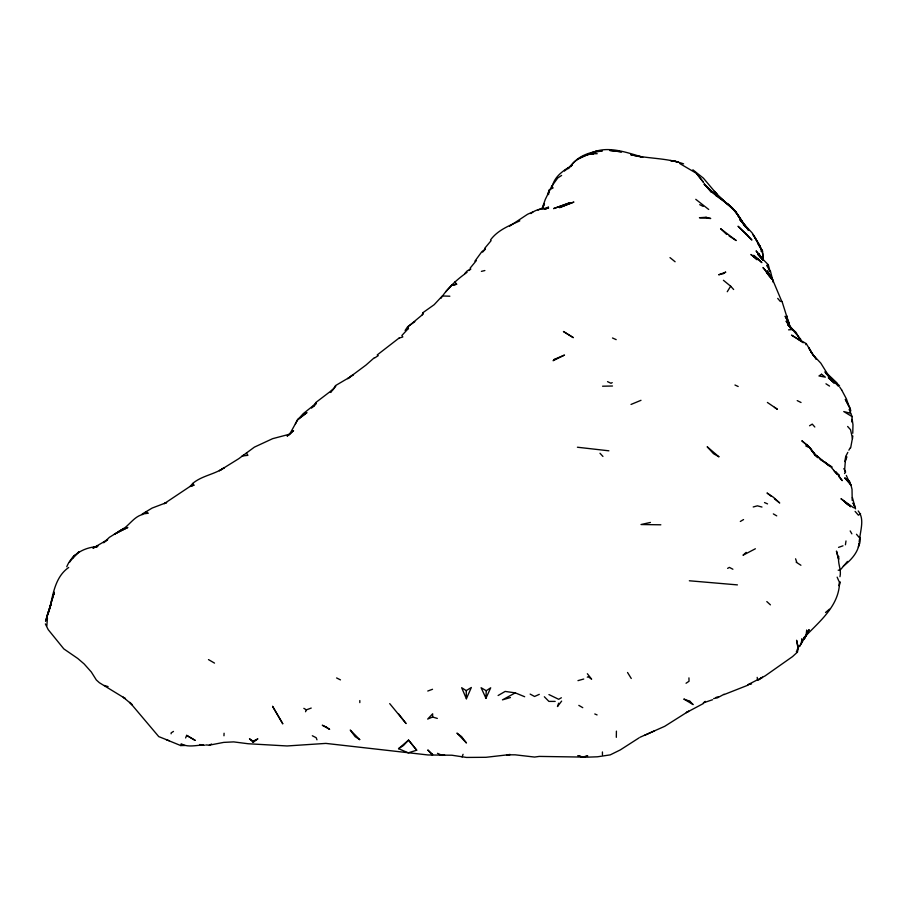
<?xml version="1.0" encoding="UTF-8"?>
<svg xmlns="http://www.w3.org/2000/svg" width="907" height="907" viewBox="0 0 907 907"><rect width="100%" height="100%" fill="white"/><g stroke="black" fill="none" stroke-linecap="round" stroke-linejoin="round"><path stroke-width="1.36" d="M847.818 452.366L845.698 456.482L844.666 469.633L845.358 472.162M432.616 717.018L432.65 713.798L427.673 719.07L432.616 717.018L437.321 718.423M616.318 737.334L616.409 731.133M205.855 744.93L209.37 745.157L223.7 742.391L233.677 741.892L248.133 743.74L287.077 745.962L325.828 743.4L427.991 754.964L451.879 755.225L466.481 757.436L485.993 757.3L510.21 754.533L506.56 754.805L515.187 754.828L534.586 757.062L539.234 756.415L587.611 757.152L597.373 756.801L610.218 754.885L620.252 749.942L639.084 737.856M485.948 698.277L486.243 690.726L490.698 687.801L485.948 698.277L481.107 687.721L486.243 690.726M223.972 735.77L224.074 733.23M838.805 556.524C837.422 563.428 841.685 569.811 839.961 576.682M582.906 757.118L578.099 755.724L582.906 757.118L587.747 755.962L584.119 756.699M46.835 625.83L47.436 618.268M845.698 456.482L845.177 461.64L846.889 456.845M852.852 436.006L850.664 447.854M801.369 643.358L801.913 638.993L801.369 643.358L799.532 646.362L806.38 635.138L806.686 630.286L806.38 635.138L804.01 639.367L809.123 629.628L806.414 635.059L803.749 637.893M845.426 544.79L845.993 540.957M859.212 543.554C857.795 552.987 850.619 560.503 843.317 566.115M548.497 194.608L549.359 189.812L553.089 187.942L551.705 186.275L557.782 177.953L561.614 175.448M851.741 421.925L852.127 416.619L849.111 409.408M422.345 314.808L422.741 312.813L434.181 304.684L442.287 295.965L449.849 296.215M840.052 581.829L839.236 585.899L839.531 581.92C839.428 606.091 818.998 621.771 803.908 637.78M751.552 683.923L747.901 684.706L765.043 675.942L792.537 656.6L797.423 652.133L798.727 646.249L796.799 650.636M858.544 545.867L859.11 543.554M166.208 739.636L180.742 745.565L181.185 743.819C187.953 747.708 196.093 745.146 203.44 745.044M47.119 615.57L49.987 607.633L45.554 621.204L54.148 592.759L47.89 614.164M47.822 614.186L51.109 604.005L49.953 607.452C53.184 593.076 55.622 576.569 68.694 567.476M46.597 617.803L48.524 611.681M542.125 208.44L545.3 199.404L551.705 186.275M558.644 703.186L557.465 706.553L561.637 701.111M462.082 756.982L463.069 754.307M440.995 298.29C447.525 288.063 457.071 279.39 467.06 272.315M547.601 194.381L549.359 189.812M858.26 547.023L859.791 543.157L859.768 537.273L859.394 542.397C859.507 532.216 865.335 519.586 858.203 510.958M185.618 737.958L186.649 735.373L195.175 740.384L186.649 735.373M542.397 208.689L544.461 203.746L541.887 208.916M305.546 711.734L306.362 709.852L311.226 708.061M466.379 698.753L471.334 687.495L466.221 690.624L466.379 698.753L461.663 687.71L466.221 690.624M805.79 344.66L806.255 343.628L791.516 335.137L803.296 342.755M552.363 186.037C554.528 177.398 561.388 171.945 568.598 167.523L564.608 170.788M295.376 423.966L297.632 419.544L306.951 412.56L297.587 419.862L289.344 434.748M848.873 450.167L850.335 447.593M333.107 389.636L335.465 385.622L349.909 377.119L353.413 374.557L347.698 378.695L365.975 365.079L374.421 357.619M727.255 291.725L730.645 286.204L723.423 280.297M66.755 566.75C72.027 554.007 84.26 547.443 97.525 546.558L93.149 547.703L97.945 545.901L92.956 548.134L107.65 539.676L103.591 542.726L109.464 537.273L123.885 528.396L119.021 531.355C128.443 527.386 133.034 516.786 142.807 514.439M474.917 261.148L481.844 251.681L485.415 249.017L482.603 252.112M568.598 168.679C574.403 159.11 586.069 153.215 597.203 153.702M407.651 326.747L405.112 330.431L408.445 328.425L407.651 326.747L414.828 321.668M330.454 392.414L332.722 389.284M69.465 562.385L74.635 555.243L72.186 558.565L79.011 551.671L72.186 558.565M844.53 473.579L845.641 472.082L843.85 468.613M476.379 260.536L470.087 268.189M570.707 166.684L572.408 164.62L564.505 170.754M311.543 408.127L313.289 406.03M408.445 328.425L401.892 335.477L402.81 336.962L399.137 338.118M840.891 569.279L847.478 561.422M330.567 392.425L335.783 386.28M192.669 483.476L190.085 486.492L193.894 485.166L192.669 483.476C201.819 475.665 214.505 474.508 224.267 467.695L219.369 470.744L238.677 458.749L254.379 447.14L272.633 438.671L289.231 434.294L293.573 430.632L287.179 436.12L290.886 432.843M484.633 248.427L491.095 240.661L490.551 239.913C497.682 230.163 509.201 225.673 519.824 220.866M297.587 419.862L303.267 413.637L316.362 403.184L313.573 406.347L315.953 402.413L331.826 390.305M464.633 273.71L467.23 270.853L470.824 269.028L468.794 270.558M312.62 407.209L316.362 403.184M445.677 291.816L452.208 284.832L456.64 284.242L454.906 281.896M572.408 163.997C579.596 155.358 591.273 151.356 602.259 150.947L592.985 152.399L597.486 150.8L589.856 153.85C606.125 144.735 626.136 152.319 642.712 157.206M746.132 552.374L743.014 555.243L755.372 548.769M377.21 354.954L399.148 337.994M407.98 326.724L423.15 314.105L422.741 312.813M398.547 748.683L408.558 740.101L416.698 750.191L408.297 752.855L398.547 748.683L403.479 745.497L408.558 740.101L416.698 750.191M825.529 612.508L829.474 609.187M705.283 701.36L703.333 702.868L712.585 699.728M253.223 742.277L257.871 738.854L253.064 741.178L249.493 738.808L253.223 742.277L253.064 741.178M530.901 213.576C535.776 209.245 542.397 208.553 548.61 207.975L545.141 208.961M758.071 680.273L762.526 677.28L760.157 678.674M686.055 683.254L689.037 681.259L688.935 677.88M640.036 737.255L664.695 726.326L688.685 711.167L686.304 712.619L703.526 703.435M509.553 226.194L527.534 214.29L532.885 211.909M374.795 357.857L378.276 355.635M146.084 511.673L148.272 513.237L142.15 514.042L152.138 508.067L166.639 502.546L164.212 503.668L190.017 486.447L193.894 485.166M860.573 513.793L858.385 515.176L855.097 511.378M173.475 731.427L171.128 732.901L171.128 733.797M809.554 425.768L812.253 424.113L814.815 427.004M740.316 521.468L743.559 519.564M544.812 209.313L548.418 207.227L543.996 209.279M498.113 695.51L505.154 691.429L515.278 692.869L524.677 696.735M544.846 209.29L548.418 207.227M244.448 454.645L242.124 455.983L247.906 455.337L246.443 453.069M612.214 382.618L611.023 383.298L607.543 381.643M727.618 568.383L729.375 567.374L732.89 569.245M587.294 677.189L588.076 676.735L591.636 679.15L587.351 673.731M796.187 562.204L800.915 565.265M561.376 697.766L558.678 699.297L548.939 694.581M515.278 692.869L502.455 699.864L510.426 697.54M724.058 694.252L717.494 697.812L713.65 698.583M209.37 745.157L211.569 744.035M644.412 735.418L654.537 730.838M576.886 159.609L588.235 154.394L593.359 153.997M538.066 210.05L540.493 208.95M539.291 694.354L534.552 696.474L530.153 694.093M631.023 404.443L640.988 400.316M768.286 264.753L766.687 265.411L770.032 271.17L768.286 264.753L757.651 253.96L760.928 257.792M724.001 694.615L747.924 685.193M427.764 691.032L432.526 689.275M838.556 547.363L842.988 545.821M453.285 285.388L456.64 284.242M577.974 680.635L583.734 679.026M716.031 697.404L718.548 696.712M753.207 506.968L757.424 505.834L761.971 507.047M481.402 271.363L484.871 270.535M650.444 522.443L641.022 524.529L660.84 524.802M444.634 755.055L439.77 755.1M788.557 329.831L792.446 329.536L800.7 339.241L801.539 341.554M838.193 570.22L840.358 570.106M760.95 251.16L762.526 251.103L762.957 258.03M602.565 386.212L612.486 386.008M555.163 701.406L548.894 701.394L544.347 696.757M180.742 745.565L185.051 745.475M689.343 580.775L737.425 584.89M609.629 150.381L621.669 151.866L609.765 150.46M577.419 447.23L608.903 450.813M199.699 744.556L204.755 745.271M642.519 157.285L630.694 154.666C648.086 158.838 666.611 157.829 683.595 163.861M850.63 413.275L843.748 411.551L852.127 416.619M104.328 685.477L108.08 686.61M169.155 740.747L158.748 736.609L129.803 702.347L132.309 704.852L123.261 697.211L125.415 698.628L99.407 682.744L96.357 680.001L91.312 671.996L84.09 663.89L77.741 658.459L63.83 648.902L48.196 629.628L45.35 623.891M796.312 651.725L797.423 652.133M594.788 713.968L597.078 714.92M764.51 502.557L767.549 503.895M437.491 753.32L442.253 755.44M612.486 337.982L616.182 339.637M734.965 385.01L738.185 386.507M797.23 400.611L801.04 402.504M699.705 204.665L703.174 206.399M805.733 445.881L808.738 447.4M336.588 677.937L340.465 679.887M312.325 735.747L316.158 737.697L316.974 739.806M729.103 235.979L736.189 240.536L720.623 228.7L726.677 234.448M208.485 659.593L214.517 663.108M578.825 705.374L582.77 707.675M679.819 163.566L696.406 173.328L703.526 182.352L696.406 173.328M773.342 513.895L776.732 515.879M303.845 708.344L306.362 709.852M853.544 507.727L840.97 498.703L848.555 504.904L844.19 501.31L847.875 504.791M798.704 339.547L801.13 341.055M825.96 383.797L829.52 386.087M774.419 407.311L777.378 409.261L767.39 402.459M832.15 467.026L820.109 459.123L830.177 466.527L824.928 462.185L827.774 464.69M851.004 485.29L844.893 478.046L849.417 481.061L851.004 485.29L852.024 489.304L852.195 500.46M715.691 195.402C725.781 202.635 736.563 210.084 742.005 221.637L737.663 215.061L744.556 225.775M825.336 372.584L833.352 380.169L829.202 376.258L831.674 379.126M695.782 199.325L708.696 209.449M771.256 496.322L767.027 492.989L773.558 497.365L779.714 502.988L774.431 498.827M692.869 169.79L703.435 178.203L717.222 194.574L714.206 191.354L724.047 201.082L719.387 197.125L732.187 207.884L735.475 211.376L742.005 221.637M670.001 257.611L675.103 261.76M806.312 444.441L801.811 440.768L809.52 447.389L817.751 457.684L806.935 444.475M835.63 472.388L839.258 475.347L835.653 472.298M844.893 478.046L848.895 481.356L846.322 475.415M836.798 382.743L825.007 371.723L828.227 375.124L820.812 363.151L813.579 355.465L816.47 359.365L810.971 351.927L813.613 355.691L806.255 343.628M829.599 377.278L835.54 382.686M831.3 378.888L832.989 380.407M827.842 375.532L832.875 380.339M766.8 601.568L770.417 604.856M836.265 382.709L839.531 385.792M826.232 373.865L832.524 379.976L828.828 376.405M835.494 382.731L831.163 378.57L838.442 386.291M711.349 191.989L704.149 184.008L716.632 195.923L712.097 192.057L725.827 202.567L735.26 211.252L748.57 230.378L743.026 223.167L752.084 232.838L762.47 251.137M599.992 453.262L602.94 456.436M826.923 373.877L832.524 379.976M730.645 286.204L733.65 289.503M829.735 465.506L835.336 472.218M847.637 426.471L850.528 429.691L852.512 438.603M389.704 703.605L406.087 723.559L398.558 713.832M771.483 277.519L762.98 267.542L772.345 279.005L781.845 301.589M777.707 298.392L780.371 301.509M856.491 534.268L859.201 537.477M833.794 470.416L837.161 474.497M838.839 476.538L842.206 480.631L835.914 471.708M762.549 259.481L757.651 253.96L760.95 257.441L758.706 253.37L761.982 259.357M850.403 506.491L848.975 504.564L850.392 506.752M839.723 387.096L841.719 390.044M742.708 222.725L745.554 227.067M627.531 672.484L631.261 678.493M808.556 347.755L811.096 351.848L808.84 347.574M762.526 251.103L757.56 242.747L762.175 251.318L760.712 248.133L762.832 254.005L762.855 259.583M767.469 270.637L772.345 279.005L773.24 282.134L770.326 270.717M768.739 268.937L770.032 271.17M850.188 530.935L851.854 533.838M849.542 482.603L850.834 485.109M849.689 408.048L845.313 399.386L850.029 407.867L850.8 410.962M801.062 341.395L796.029 332.37L787.832 324.955L793.001 329.921L786.108 321.203L791.732 329.49L790.02 326.679L790.734 328.844L788.036 320.08L788.954 324.264L786.675 315.579M841.741 390.112L846.412 398.865L848.612 405.123M837.15 577.147L838.896 581.194M782.027 301.441L786.822 316.668M762.549 259.402L761.767 257.316L762.56 259.992M795.575 558.803L796.663 561.932M854.7 505.879L852.387 497.524M762.991 260.105L762.345 256.942L762.844 259.459M852.195 419.385L852.977 424.771L852.761 433.251M757.186 677.37L757.515 679.774M762.345 256.84L762.424 259.595M602.418 751.948L602.452 754.851M359.818 700.555L359.818 702.608M53.819 591.886L53.819 594.493M554.268 359.376L553.134 360.714L564.505 355.068L554.268 359.376M725.634 272.157L723.48 273.631L718.684 274.776L725.634 272.157M821.549 374.251L818.976 375.963L825.347 377.142L821.549 374.251M118.976 531.581L114.248 534.336L127.842 527.443L118.976 531.581M564.437 205.572L559.54 207.646L573.904 202.057L564.437 205.572M569.732 202.794L553.701 208.565L569.732 202.794M706.077 217.283L699.433 217.725L710.703 218.485L706.077 217.283M675.091 161.299L670.534 160.528L678.164 161.956L675.091 161.299M689.853 701.247L683.799 699.036L693.129 704.603L689.853 701.247M326.305 727.051L322.28 725.215L329.649 729.375L326.305 727.051M718.854 456.743L713.48 453.659L707.177 446.766L718.854 456.743M569.687 335.409L563.428 331.497L573.36 337.653L569.687 335.409M359.705 739.602L355.136 736.654L350.249 730.056L359.705 739.602M461.504 736.563L456.935 733.105L466.459 742.992L461.504 736.563M822.524 460.767L816.504 455.45L822.524 460.767M753.66 256.613L750.894 254.482L757.141 259.742L753.66 256.613M730.316 206.172L725.804 202.624L732.187 207.884L737.947 214.902L732.187 207.884L727.924 204.2L735.282 211.331L730.35 206.15M758.445 259.311L753.604 255.309L761.857 262.622L758.445 259.311M830.812 379.92L828.352 377.777L834.27 383.117L830.812 379.92M432.469 754.25L427.775 749.964L432.503 755.225L432.469 754.25M746.382 234.108L738.037 226.24L751.892 240.026L746.382 234.108M831.628 378.366L827.32 374.103L833.352 380.169L831.628 378.366M711.383 192.057L704.24 183.974L711.394 191.967M744.908 225.537L739.851 219.653L744.908 225.537M769.113 275.717L766.358 272.281L771.925 279.311L769.113 275.717M758.331 253.847L756.109 250.865L760.95 257.441L758.331 253.847M812.695 451.652L809.52 447.389L815.518 455.836L812.695 451.652M755.418 238.144L752.935 234.267L760.463 246.965L755.418 238.144M282.735 723.718L272.61 706.383L282.735 723.718M787.695 320.647L785.122 316.26L789.362 324.264L787.695 320.647M854.609 506.038L853.022 502.943L855.528 508.872L854.609 506.038M837.524 555.05L836.447 551.059L838.646 559.245L837.524 555.05M797.627 644.922L796.595 640.263L798.115 648.698L797.627 644.922"/></g></svg>
